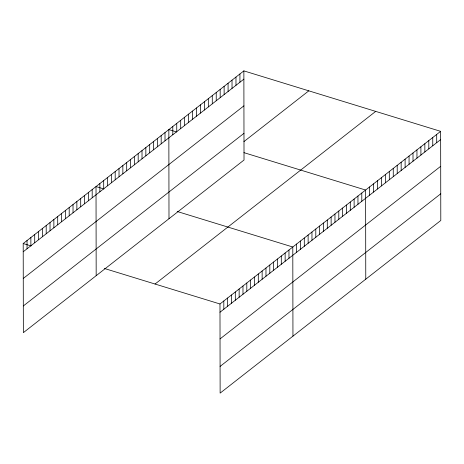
<?xml version="1.0" encoding="UTF-8"?>
<svg xmlns="http://www.w3.org/2000/svg" width="464" height="464" viewBox="0 0 464 464"><rect width="100%" height="100%" fill="white"/><g stroke="black" fill="none" stroke-linecap="round" stroke-linejoin="round"><path stroke-width="0.7" d="M243.867 70.882L244.023 160.022L23.357 332.659L23.2 243.525L243.867 70.882L440.643 131.341L440.8 220.475L220.133 393.118L219.977 303.978L440.643 131.341M23.212 251.772L243.884 79.135M23.264 278.464L243.931 105.827M23.31 305.967L243.977 133.325M243.931 141.59L308.804 90.834M155.04 284.032L375.707 111.389M219.988 312.231L440.661 139.589M220.035 338.923L440.707 166.28M220.087 366.421L440.754 193.784M176.714 132.002L168.844 129.584L168.995 218.718M243.913 152.644L365.615 190.037L365.771 279.171M103.89 188.97L96.019 186.551L96.176 275.691M177.178 211.485L292.796 247.01L292.952 336.145M23.2 243.525L31.071 245.943M104.354 268.459L219.977 303.978M436.694 134.427L436.711 142.68M432.75 137.518L432.761 145.766M428.8 140.609L428.811 148.857M424.85 143.695L424.862 151.943M420.9 146.786L420.918 155.034M416.95 149.878L416.968 158.125M413.001 152.963L413.018 161.211M409.057 156.055L409.068 164.302M405.107 159.146L405.118 167.394M401.157 162.232L401.169 170.479M397.207 165.323L397.225 173.571M393.257 168.409L393.275 176.662M389.308 171.5L389.325 179.748M385.364 174.592L385.375 182.839M381.414 177.677L381.425 185.931M377.464 180.769L377.476 189.016M373.514 183.86L373.532 192.108M369.564 186.946L369.582 195.199M361.787 193.036L361.798 201.283M357.953 196.034L357.964 204.282M354.119 199.033L354.131 207.28M350.285 202.031L350.303 210.279M346.451 205.03L346.469 213.278M342.623 208.029L342.635 216.276M338.79 211.027L338.801 219.275M334.956 214.026L334.967 222.273M331.122 217.024L331.139 225.272M327.288 220.023L327.306 228.271M323.46 223.022L323.472 231.269M319.626 226.02L319.638 234.268M315.793 229.019L315.804 237.266M311.959 232.017L311.976 240.265M308.125 235.016L308.142 243.264M304.297 238.015L304.309 246.262M300.463 241.013L300.475 249.261M296.629 244.012L296.641 252.259M288.962 250.009L288.979 258.257M285.134 253.008L285.145 261.255M281.3 256.006L281.312 264.254M277.466 259.005L277.478 267.252M273.632 262.003L273.65 270.251M269.799 265.002L269.816 273.25M265.965 268.001L265.982 276.248M262.137 270.999L262.148 279.247M258.303 273.998L258.315 282.245M254.469 276.991L254.487 285.244M250.635 279.989L250.653 288.243M246.802 282.988L246.819 291.241M242.974 285.986L242.985 294.24M239.923 73.973L239.934 82.221M239.14 288.985L239.151 297.238M235.973 77.065L235.985 85.312M235.306 291.984L235.323 300.237M232.023 80.15L232.035 88.404M231.472 294.982L231.49 303.236M228.073 83.242L228.091 91.489M227.638 297.981L227.656 306.234M224.124 86.333L224.141 94.581M223.81 300.979L223.822 309.233M220.174 89.419L220.191 97.672M216.23 92.51L216.241 100.758M212.28 95.601L212.292 103.849M208.33 98.687L208.342 106.935M204.38 101.778L204.398 110.026M200.431 104.87L200.448 113.117M196.481 107.955L196.498 116.203M192.537 111.047L192.548 119.294M188.587 114.138L188.599 122.386M184.637 117.224L184.649 125.471M180.687 120.315L180.705 128.563M176.738 123.401L176.755 131.654M172.788 126.492L172.805 134.74M165.01 132.582L165.022 140.83M161.176 135.581L161.188 143.828M157.342 138.579L157.36 146.827M153.509 141.578L153.526 149.826M149.681 144.577L149.692 152.824M145.847 147.575L145.858 155.823M142.013 150.574L142.025 158.821M138.179 153.572L138.197 161.82M134.345 156.571L134.363 164.819M130.517 159.57L130.529 167.817M126.684 162.568L126.695 170.816M122.85 165.567L122.861 173.814M119.016 168.565L119.033 176.813M115.182 171.564L115.2 179.812M111.354 174.557L111.366 182.81M107.52 177.555L107.532 185.809M103.687 180.554L103.698 188.807M99.853 183.553L99.87 191.806M92.185 189.55L92.203 197.803M88.357 192.548L88.369 200.802M84.523 195.547L84.535 203.8M80.69 198.546L80.707 206.799M76.856 201.544L76.873 209.798M73.022 204.543L73.039 212.79M69.194 207.541L69.206 215.789M65.36 210.54L65.372 218.788M61.526 213.539L61.544 221.786M57.693 216.537L57.71 224.785M53.859 219.536L53.876 227.783M50.031 222.534L50.042 230.782M46.197 225.533L46.209 233.781M42.363 228.532L42.381 236.779M38.529 231.53L38.547 239.778M34.696 234.529L34.713 242.776M30.868 237.527L30.879 245.775M27.034 240.526L27.045 248.774"/></g></svg>
